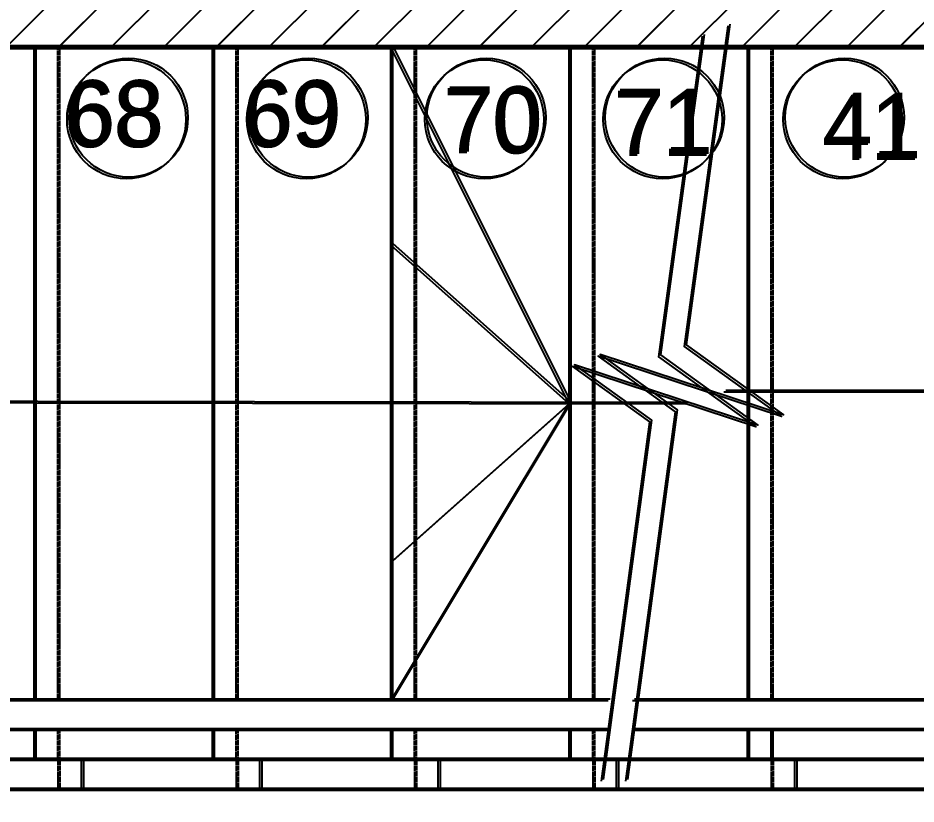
# Model space of a CAD drawing. Header units: inches. Extents: x 4821 to 127877, y 58012 to 433683.
# Drawn here: x 88627 to 90138, y 154384 to 155707 of the extents above; entities that cross this region are included whole.
import ezdxf

# ---------------------------------------------------------------- set-up
doc = ezdxf.new("R2010")
doc.units = ezdxf.units.IN
doc.header["$MEASUREMENT"] = 0
doc.linetypes.add('HIDDEN', pattern=[9.525, 6.35, -3.175])
for name, color, linetype in [('A-DETL', 1, 'Continuous'), ('A-HND', 40, 'Continuous'), ('A-LIN-20', 20, 'Continuous'), ('A-STP', 11, 'Continuous'), ('A-STP-HID', 191, 'HIDDEN'), ('A-TXT-25', 1, 'Continuous'), ('A-WAL-CMU', 7, 'Continuous'), ('COL FISRT$0$COL GROUND$0$Cloums$0$A-COL-HAT', 8, 'Continuous'), ('COL FISRT$0$COL GROUND$0$Cloums$0$A-COL-RFC', 210, 'Continuous')]:
    doc.layers.add(name, color=color, linetype=linetype)
doc.styles.add('Xarab', font='xarab.shx')

# ---------------------------------------------------------------- blocks, each defined once
blk = doc.blocks.new('COL FISRT')
at = {"layer": 'COL FISRT$0$COL GROUND$0$Cloums$0$A-COL-HAT'}
h = blk.add_hatch(dxfattribs=at)
h.set_pattern_fill('ANSI31', color=256, scale=500)
h.set_pattern_definition([(45, (1132937.42, -1550303.88), (-44.194174, 44.194174), [])])
h.paths.add_polyline_path([(1200077.9, -1522172), (1200077.9, -1518497.1), (1200078.1, -1518497.1), (1200077.7, -1517122.1), (1199432.1, -1517122), (1192527.9, -1517122), (1192527.9, -1520072), (1192827.9, -1520072), (1192827.9, -1517422), (1199780.9, -1517422), (1199777.9, -1519822), (1195677.9, -1519822), (1195677.9, -1522172), (1195977.9, -1522172), (1195977.9, -1520122), (1199777.9, -1520122), (1199777.9, -1522172)])
at = {"layer": 'COL FISRT$0$COL GROUND$0$Cloums$0$A-COL-RFC', "linetype": 'Continuous', "elevation": 0}
blk.add_lwpolyline([(1200077.9, -1522172), (1200077.9, -1517122.1), (1199783.9, -1517122), (1192527.9, -1517122), (1192527.9, -1520072), (1192827.9, -1520072), (1192827.9, -1517422), (1199777.9, -1517422), (1199777.9, -1519822), (1195677.9, -1519822), (1195677.9, -1522172), (1195977.9, -1522172), (1195977.9, -1520122), (1199777.9, -1520122), (1199777.9, -1522172), (1200077.9, -1522172)], dxfattribs=at)
blk = doc.blocks.new('FIRST SLAB EDGE')
at = {"layer": 'A-WAL-CMU'}
blk.add_line((1195572.3, -1721738.6), (1198806.4, -1721738.6), dxfattribs=at)

msp = doc.modelspace()

# ---------------------------------------------------------------- linework, layer by layer
at = {"layer": 'A-DETL'}
for points in [[(89821.1, 155693.5), (89747.7, 155154), (89911.5, 155036), (89603, 155137.7), (89732.7, 155044.3), (89649.1, 154422.6)], [(89821.1, 155693.5), (89747.7, 155154), (89911.5, 155036), (89603, 155137.7), (89732.7, 155044.3), (89649.1, 154422.6)], [(89824.5, 155696.5), (89751.1, 155157), (89914.9, 155039), (89606.4, 155140.7), (89736.1, 155047.3), (89652.5, 154425.6)], [(89824.5, 155696.5), (89751.1, 155157), (89914.9, 155039), (89606.4, 155140.7), (89736.1, 155047.3), (89652.5, 154425.6)], [(89778, 155676.3), (89704.5, 155136.7), (89868.4, 155018.7), (89559.9, 155120.4), (89689.6, 155027), (89608.3, 154422.6)], [(89778, 155676.3), (89704.5, 155136.7), (89868.4, 155018.7), (89559.9, 155120.4), (89689.6, 155027), (89608.3, 154422.6)], [(89781.4, 155679.2), (89707.9, 155139.7), (89871.8, 155021.7), (89563.3, 155123.4), (89693, 155030), (89611.7, 154425.6)], [(89781.4, 155679.2), (89707.9, 155139.7), (89871.8, 155021.7), (89563.3, 155123.4), (89693, 155030), (89611.7, 154425.6)], [(89254.2, 154557.6), (89554.2, 155057.6), (89254.2, 155657.6)], [(89257.6, 154560.6), (89557.6, 155060.6), (89257.6, 155660.6)], [(89254.2, 154790.5), (89554.2, 155057.6), (89254.2, 155324.7)], [(89257.6, 154793.5), (89557.6, 155060.6), (89257.6, 155327.6)], [(86472.9, 155065.2), (89753.9, 155060.6)], [(86469.5, 155062.3), (89750.5, 155057.6)]]:
    msp.add_lwpolyline(points, dxfattribs=at)
at = {"layer": 'A-DETL', "elevation": 0}
for points in [[(89817.8, 155080.6), (91800.4, 155080.6), (91800.4, 153880.6), (86637.6, 153880.6)], [(89814.4, 155077.6), (91797, 155077.6), (91797, 153877.6), (86634.2, 153877.6)]]:
    msp.add_lwpolyline(points, dxfattribs=at)
at = {"layer": 'A-HND', "ltscale": 0.2}
for points in [[(89619.7, 154557.6), (86594.2, 154557.6, 1), (86594.2, 154357.6), (90834.2, 154357.6, 1), (90834.2, 154557.6), (89660.6, 154557.6)], [(89623.1, 154560.6), (86597.6, 154560.6, 1), (86597.6, 154360.6), (90837.6, 154360.6, 1), (90837.6, 154560.6), (89664, 154560.6)], [(89619.7, 154507.6), (86594.2, 154507.6, 1), (86594.2, 154407.6), (90834.2, 154407.6, 1), (90834.2, 154507.6), (89660.6, 154507.6)], [(89623.1, 154510.6), (86597.6, 154510.6, 1), (86597.6, 154410.6), (90837.6, 154410.6, 1), (90837.6, 154510.6), (89664, 154510.6)]]:
    msp.add_lwpolyline(points, format="xyb", dxfattribs=at)
at = {"layer": 'A-LIN-20', "color": 1}
for centre in [(88813, 155539.2), (89115.5, 155539.2), (89414.9, 155539.2), (89714.9, 155539.2), (88809.6, 155536.2), (89112.1, 155536.2), (89411.5, 155536.2), (89711.5, 155536.2)]:
    msp.add_circle(centre, 100, dxfattribs=at)
at = {"layer": 'A-STP', "ltscale": 0.2}
for p, q in [((88654.2, 154557.6), (88654.2, 155657.6)), ((88657.6, 154560.6), (88657.6, 155660.6)), ((88954.2, 154557.6), (88954.2, 155657.6)), ((88957.6, 154560.6), (88957.6, 155660.6)), ((89254.2, 154557.6), (89254.2, 155657.6)), ((89257.6, 154560.6), (89257.6, 155660.6)), ((89554.2, 154557.6), (89554.2, 155657.6)), ((89557.6, 154560.6), (89557.6, 155660.6)), ((88654.2, 154457.6), (88654.2, 154507.6)), ((88657.6, 154460.6), (88657.6, 154510.6)), ((88954.2, 154457.6), (88954.2, 154507.6)), ((88957.6, 154460.6), (88957.6, 154510.6)), ((89254.2, 154457.6), (89254.2, 154507.6)), ((89257.6, 154460.6), (89257.6, 154510.6)), ((89554.2, 154457.6), (89554.2, 154507.6)), ((89557.6, 154460.6), (89557.6, 154510.6)), ((90794.2, 154457.6), (86554.2, 154457.6)), ((90797.6, 154460.6), (86557.6, 154460.6)), ((88734.2, 154407.6), (88734.2, 154457.6)), ((88737.6, 154410.6), (88737.6, 154460.6)), ((89034.2, 154407.6), (89034.2, 154457.6)), ((89037.6, 154410.6), (89037.6, 154460.6)), ((89334.2, 154407.6), (89334.2, 154457.6)), ((89337.6, 154410.6), (89337.6, 154460.6)), ((89634.2, 154407.6), (89634.2, 154457.6)), ((89637.6, 154410.6), (89637.6, 154460.6)), ((89934.2, 154407.6), (89934.2, 154457.6)), ((89937.6, 154410.6), (89937.6, 154460.6))]:
    msp.add_line(p, q, dxfattribs=at)
at = {"layer": 'A-STP-HID', "ltscale": 0.2}
for p, q in [((88694.2, 154557.6), (88694.2, 155657.6)), ((88697.6, 154560.6), (88697.6, 155660.6)), ((88994.2, 154557.6), (88994.2, 155657.6)), ((88997.6, 154560.6), (88997.6, 155660.6)), ((89294.2, 154557.6), (89294.2, 155657.6)), ((89297.6, 154560.6), (89297.6, 155660.6)), ((89594.2, 154557.6), (89594.2, 155657.6)), ((89597.6, 154560.6), (89597.6, 155660.6)), ((88694.2, 154457.6), (88694.2, 154507.6)), ((88697.6, 154460.6), (88697.6, 154510.6)), ((88994.2, 154457.6), (88994.2, 154507.6)), ((88997.6, 154460.6), (88997.6, 154510.6)), ((89294.2, 154457.6), (89294.2, 154507.6)), ((89297.6, 154460.6), (89297.6, 154510.6)), ((89594.2, 154457.6), (89594.2, 154507.6)), ((89597.6, 154460.6), (89597.6, 154510.6)), ((88694.2, 154457.6), (88694.2, 154407.6)), ((88697.6, 154460.6), (88697.6, 154410.6)), ((88994.2, 154457.6), (88994.2, 154407.6)), ((88997.6, 154460.6), (88997.6, 154410.6)), ((89294.2, 154457.6), (89294.2, 154407.6)), ((89297.6, 154460.6), (89297.6, 154410.6)), ((89594.2, 154457.6), (89594.2, 154407.6)), ((89597.6, 154460.6), (89597.6, 154410.6)), ((89894.2, 154457.6), (89894.2, 154407.6)), ((89897.6, 154460.6), (89897.6, 154410.6))]:
    msp.add_line(p, q, dxfattribs=at)
at = {"layer": 'A-STP-HID', "color": 8, "linetype": 'Continuous', "ltscale": 0.2}
for p, q in [((89854.2, 154557.6), (89854.2, 155657.6)), ((89857.6, 154560.6), (89857.6, 155660.6)), ((89854.2, 154457.6), (89854.2, 154507.6)), ((89857.6, 154460.6), (89857.6, 154510.6)), ((89894.2, 154457.6), (89894.2, 154507.6)), ((89897.6, 154460.6), (89897.6, 154510.6))]:
    msp.add_line(p, q, dxfattribs=at)
at = {"layer": 'A-STP-HID', "color": 8, "ltscale": 0.2}
for p, q in [((89894.2, 154557.6), (89894.2, 155657.6)), ((89897.6, 154560.6), (89897.6, 155660.6))]:
    msp.add_line(p, q, dxfattribs=at)
at = {"layer": 'A-STP-HID', "color": 8, "linetype": 'Continuous', "ltscale": 0.2}
for centre in [(90017.7, 155539.2), (90014.4, 155536.2)]:
    msp.add_circle(centre, 100, dxfattribs=at)
at = {"layer": 'A-WAL-CMU'}
for p, q in [((85233, 155655.3, 0), (92186, 155655.3, 0)), ((85233, 155655.3), (92186, 155655.3)), ((85236.4, 155658.3, 0), (92189.4, 155658.3, 0)), ((85236.4, 155658.3), (92189.4, 155658.3))]:
    msp.add_line(p, q, dxfattribs=at)

# ---------------------------------------------------------------- block references
for name, p in [('FIRST SLAB EDGE', (-1108180.4, 1877396.1)), ('FIRST SLAB EDGE', (-1108177, 1877399)), ('COL FISRT', (-1107585.9, 1673079.6, 0)), ('COL FISRT', (-1107582.5, 1673082.6, 0))]:
    msp.add_blockref(name, p, dxfattribs=at)

# ---------------------------------------------------------------- texts
at = {"layer": 'A-STP-HID', "color": 8, "linetype": 'Continuous', "ltscale": 0.2, "style": 'Xarab'}
for p in [(89982.8, 155470.9), (89979.4, 155467.9)]:
    msp.add_text('41', height=110, dxfattribs=at).set_placement(p)
at = {"layer": 'A-TXT-25', "color": 2, "style": 'Xarab'}
for s, p in [('68', (88705.8, 155489.3)), ('68', (88709.2, 155492.3)), ('69', (89004.8, 155489.3)), ('69', (89008.2, 155492.3)), ('70', (89342.6, 155478.8)), ('70', (89346, 155481.8)), ('71', (89629.1, 155474.7)), ('71', (89632.5, 155477.7))]:
    msp.add_text(s, height=110, dxfattribs=at).set_placement(p)

doc.saveas('drawing.dxf')
